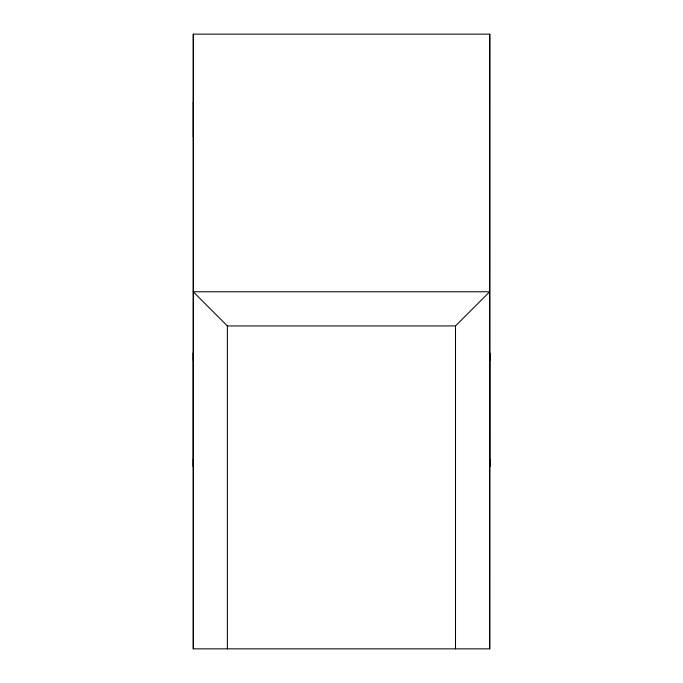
<?xml version="1.0" encoding="UTF-8"?>
<svg xmlns="http://www.w3.org/2000/svg" width="683" height="683" viewBox="0 0 683 683"><rect width="100%" height="100%" fill="white"/><g stroke="black" fill="none" stroke-linecap="round" stroke-linejoin="round"><path stroke-width="1.02" d="M193.332 136.019L193.332 136.6L193.332 102.45L193.332 103.031M489.762 34.15L489.762 648.85L193.229 648.85L193.255 34.15L489.762 34.15L489.66 648.85M227.371 325.936L455.501 325.936L489.66 291.786L193.229 291.786L227.371 325.936L227.371 648.85M489.771 360.504L489.762 352.88L489.762 466.72L489.762 459.096M193.323 360.504L193.323 352.88L193.323 466.72L193.315 459.096M455.501 325.936L455.501 648.85M193.332 34.15L193.332 648.85"/></g></svg>
